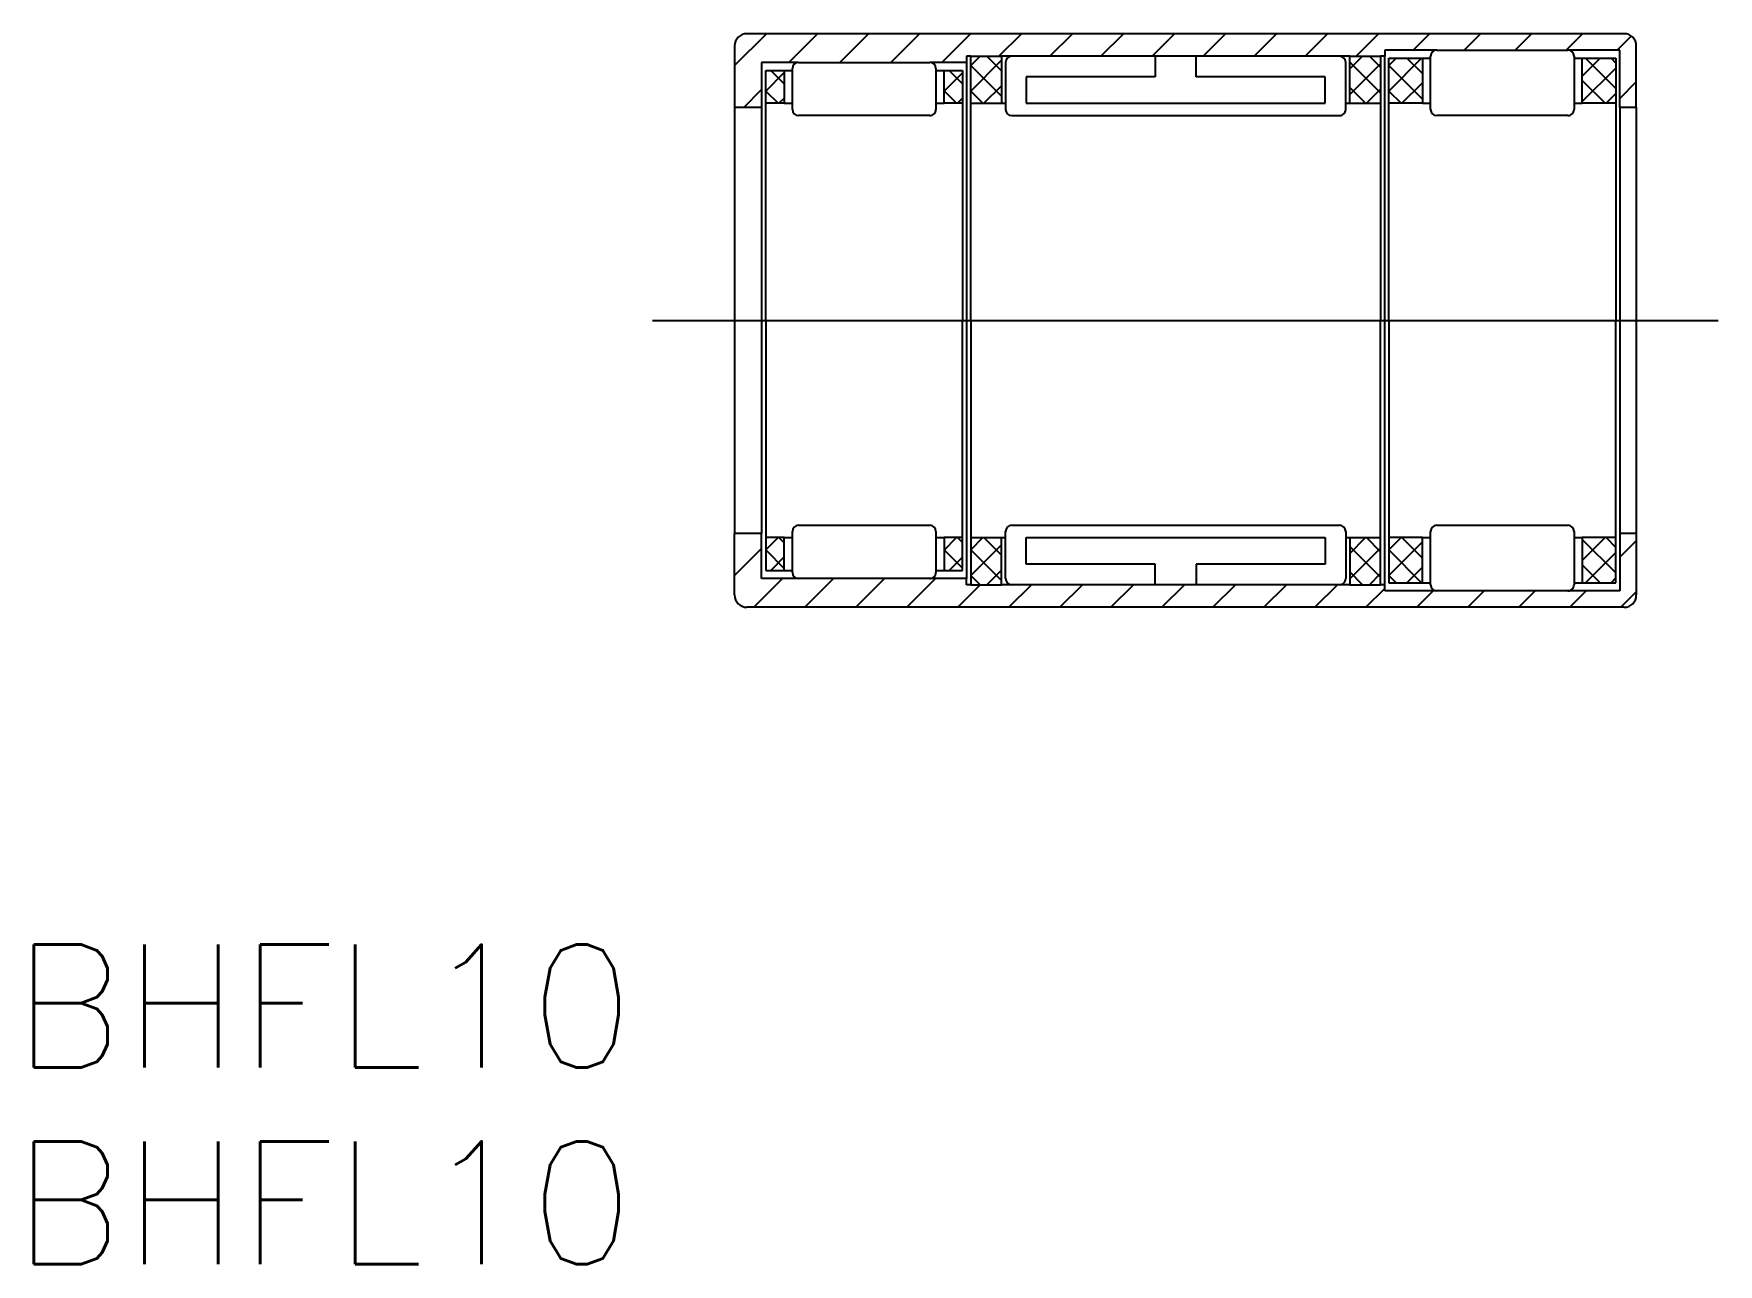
# Model space of a CAD drawing. Extents: x -17.1 to 24, y -23 to 7.
import ezdxf

# ---------------------------------------------------------------- set-up
doc = ezdxf.new("R2010")
doc.units = 0
doc.linetypes.add('CENTER', pattern=[50.8, 31.75, -6.35, 6.35, -6.35])
doc.linetypes.add('DASHED', pattern=[19.05, 12.7, -6.35])
doc.layers.get('0').update_dxf_attribs({"linetype": 'CONTINUOUS'})
doc.layers.add('CENTER', color=1, linetype='CENTER')
doc.styles.get("Standard").update_dxf_attribs({"font": 'txt.shx', "height": 3, "bigfont": 'bigfont.shx'})

msp = doc.modelspace()

# ---------------------------------------------------------------- linework, layer by layer
at = {"color": 3, "linetype": 'CONTINUOUS'}
for p, q in [((0, 6.22254), (0.77746, 7)), ((1.321968, 6.3), (2.021968, 7)), ((2.566476, 6.3), (3.266476, 7)), ((3.810984, 6.3), (4.510984, 7)), ((5.055492, 6.3), (5.755492, 7)), ((6.45, 6.45), (7, 7)), ((7.694508, 6.45), (8.244508, 7)), ((8.939016, 6.45), (9.489016, 7)), ((10.183524, 6.45), (10.733524, 7)), ((11.428032, 6.45), (11.978032, 7)), ((12.67254, 6.45), (13.22254, 7)), ((13.917048, 6.45), (14.467048, 7)), ((15.161556, 6.45), (15.711556, 7)), ((16.556063, 6.6), (16.956063, 7)), ((17.800571, 6.6), (18.200571, 7)), ((19.045079, 6.6), (19.445079, 7)), ((20.289587, 6.6), (20.689587, 7)), ((21.534095, 6.6), (21.876605, 6.942509)), ((5.76, 6.22254), (5.98746, 6.45)), ((5.76, 5.600286), (6.51, 6.350286)), ((6.51, 5.47254), (5.76, 6.22254)), ((6.51, 6.094794), (6.154794, 6.45)), ((15.01, 6.13873), (15.32127, 6.45)), ((15.76, 5.556349), (15.01, 6.306349)), ((15.01, 5.516476), (15.76, 6.266476)), ((15.76, 6.178603), (15.488603, 6.45)), ((15.96, 5.600286), (16.759714, 6.4)), ((15.96, 6.22254), (16.13746, 6.4)), ((15.96, 6.22254), (16.78, 5.40254)), ((16.404794, 6.4), (16.78, 6.024794)), ((20.68, 5.964508), (21.115492, 6.4)), ((20.760571, 6.4), (21.5, 5.660571)), ((21.382825, 6.4), (21.5, 6.282825)), ((0.76, 5.600286), (1.21, 6.050286)), ((0.88254, 6.1), (1.21, 5.77254)), ((5.11, 5.594508), (5.56, 6.044508)), ((5.238317, 6.1), (5.56, 5.778317)), ((16.281968, 5.3), (16.78, 5.798032)), ((20.68, 5.342254), (21.5, 6.162254)), ((20.68, 5.858317), (21.238317, 5.3)), ((21.6, 5.421397), (22, 5.821397)), ((0.221968, 5.2), (0.66, 5.638032)), ((0.76, 5.600286), (1.060286, 5.3)), ((1.081968, 5.3), (1.21, 5.428032)), ((5.11, 5.606063), (5.416063, 5.3)), ((5.437746, 5.3), (5.56, 5.422254)), ((6.060286, 5.3), (5.76, 5.600286)), ((6.081968, 5.3), (6.51, 5.728032)), ((15.394095, 5.3), (15.01, 5.684095)), ((15.415778, 5.3), (15.76, 5.644222)), ((15.96, 5.600286), (16.260286, 5.3)), ((21.26, 5.3), (21.5, 5.54)), ((0.76, -5.600286), (1.060286, -5.3)), ((1.081968, -5.3), (1.21, -5.428032)), ((5.11, -5.606063), (5.416063, -5.3)), ((5.437746, -5.3), (5.56, -5.422254)), ((5.76, -5.600286), (6.060286, -5.3)), ((6.51, -5.728032), (6.081968, -5.3)), ((15.01, -5.684095), (15.394095, -5.3)), ((15.76, -5.644222), (15.415778, -5.3)), ((15.96, -5.600286), (16.260286, -5.3)), ((16.281968, -5.3), (16.78, -5.798032)), ((20.68, -5.858317), (21.238317, -5.3)), ((20.68, -5.342254), (21.5, -6.162254)), ((21.26, -5.3), (21.5, -5.54)), ((0, -6.22254), (0.66, -5.56254)), ((0.76, -5.600286), (1.21, -6.050286)), ((5.11, -5.594508), (5.56, -6.044508)), ((5.76, -6.22254), (6.51, -5.47254)), ((6.51, -6.350286), (5.76, -5.600286)), ((15.76, -6.266476), (15.01, -5.516476)), ((15.01, -6.306349), (15.76, -5.556349)), ((15.96, -6.22254), (16.78, -5.40254)), ((15.96, -5.600286), (16.759714, -6.4)), ((20.760571, -6.4), (21.5, -5.660571)), ((21.6, -5.779175), (22, -5.379175)), ((0.88254, -6.1), (1.21, -5.77254)), ((5.238317, -6.1), (5.56, -5.778317)), ((6.154794, -6.45), (6.51, -6.094794)), ((15.32127, -6.45), (15.01, -6.13873)), ((16.404794, -6.4), (16.78, -6.024794)), ((20.68, -5.964508), (21.115492, -6.4)), ((0.467048, -7), (1.167048, -6.3)), ((1.711556, -7), (2.411556, -6.3)), ((2.956063, -7), (3.656063, -6.3)), ((4.200571, -7), (4.900571, -6.3)), ((5.445079, -7), (5.995079, -6.45)), ((5.98746, -6.45), (5.76, -6.22254)), ((6.689587, -7), (7.239587, -6.45)), ((7.934095, -7), (8.484095, -6.45)), ((9.178603, -7), (9.728603, -6.45)), ((10.423111, -7), (10.973111, -6.45)), ((11.667619, -7), (12.217619, -6.45)), ((12.912127, -7), (13.462127, -6.45)), ((14.156635, -7), (14.706635, -6.45)), ((15.401143, -7), (15.86, -6.541143)), ((15.488603, -6.45), (15.76, -6.178603)), ((15.96, -6.22254), (16.13746, -6.4)), ((21.382825, -6.4), (21.5, -6.282825)), ((16.645651, -7), (17.045651, -6.6)), ((17.890159, -7), (18.290159, -6.6)), ((19.134667, -7), (19.534667, -6.6)), ((20.379175, -7), (20.779175, -6.6)), ((21.623683, -7), (22, -6.623683))]:
    msp.add_line(p, q, dxfattribs=at)
at = {"color": 7, "linetype": 'CONTINUOUS'}
for p, q in [((21.7, 7), (0.3, 7)), ((0, 6.7), (0, 5.2)), ((15.86, 6.6), (15.86, 6.45)), ((17.13, 6.6), (15.86, 6.6)), ((17.13, 6.6), (20.33, 6.6)), ((21.6, 6.6), (20.33, 6.6)), ((21.6, 5.2), (21.6, 6.6)), ((22, 5.2), (22, 6.7)), ((0.66, 6.3), (0.66, 5.2)), ((1.56, 6.3), (0.66, 6.3)), ((1.56, 6.3), (4.76, 6.3)), ((5.66, 6.3), (4.76, 6.3)), ((5.66, 6.45), (5.66, 6.3)), ((5.76, 6.45), (5.66, 6.45)), ((5.66, 6.3), (5.66, -6.3)), ((5.76, 0), (5.76, 6.45)), ((5.76, 6.45), (6.51, 6.45)), ((5.76, 5.3), (5.76, 6.45)), ((5.76, 6.45), (6.51, 6.45)), ((6.51, 6.45), (6.51, 5.3)), ((6.51, 6.45), (6.51, 5.3)), ((6.76, 6.45), (6.51, 6.45)), ((6.61, 6.3), (6.61, 5.15)), ((14.76, 6.45), (6.76, 6.45)), ((15.01, 6.45), (14.76, 6.45)), ((14.91, 5.15), (14.91, 6.3)), ((15.01, 5.3), (15.01, 6.45)), ((15.01, 6.45), (15.76, 6.45)), ((15.01, 5.3), (15.01, 6.45)), ((15.01, 6.45), (15.76, 6.45)), ((15.76, 6.45), (15.76, 0)), ((15.76, 6.45), (15.76, 5.3)), ((15.86, 6.45), (15.76, 6.45)), ((15.86, -6.45), (15.86, 6.45)), ((15.96, 5.3), (15.96, 6.4)), ((15.96, 6.4), (16.78, 6.4)), ((15.96, 0), (15.96, 6.4)), ((15.96, 6.4), (16.98, 6.4)), ((16.78, 6.4), (16.78, 5.3)), ((16.98, 5.15), (16.98, 6.45)), ((20.48, 6.45), (20.48, 5.15)), ((20.48, 6.4), (21.5, 6.4)), ((20.68, 5.3), (20.68, 6.4)), ((20.68, 6.4), (21.5, 6.4)), ((21.5, 6.4), (21.5, 5.3)), ((21.5, 6.4), (21.5, 0)), ((0.76, 5.3), (0.76, 6.1)), ((0.76, 6.1), (1.21, 6.1)), ((0.76, 0), (0.76, 6.1)), ((0.76, 6.1), (1.41, 6.1)), ((1.21, 6.1), (1.21, 5.3)), ((1.41, 5.15), (1.41, 6.15)), ((4.91, 6.15), (4.91, 5.15)), ((4.91, 6.1), (5.56, 6.1)), ((5.11, 5.3), (5.11, 6.1)), ((5.11, 6.1), (5.56, 6.1)), ((5.56, 6.1), (5.56, 5.3)), ((5.56, 6.1), (5.56, 0)), ((0, 5.2), (0, -5.2)), ((0.66, 5.2), (0, 5.2)), ((0.66, 5.2), (0.66, -5.2)), ((1.21, 5.3), (0.76, 5.3)), ((1.21, 5.3), (1.41, 5.3)), ((4.76, 5), (1.56, 5)), ((4.91, 5.3), (5.11, 5.3)), ((5.56, 5.3), (5.11, 5.3)), ((5.76, 5.3), (6.51, 5.3)), ((6.51, 5.3), (6.61, 5.3)), ((6.76, 5), (14.76, 5)), ((14.91, 5.3), (15.01, 5.3)), ((15.01, 5.3), (15.76, 5.3)), ((16.78, 5.3), (15.96, 5.3)), ((16.78, 5.3), (16.98, 5.3)), ((20.33, 5), (17.13, 5)), ((20.48, 5.3), (20.68, 5.3)), ((21.5, 5.3), (20.68, 5.3)), ((21.6, 5.2), (21.6, -5.2)), ((22, 5.2), (21.6, 5.2)), ((22, 5.2), (22, -5.2)), ((0.76, 0), (0.76, -6.1)), ((5.56, -6.1), (5.56, 0)), ((5.76, 0), (5.76, -6.45)), ((15.76, -6.45), (15.76, 0)), ((15.96, 0), (15.96, -6.4)), ((21.5, -6.4), (21.5, 0)), ((0.66, -5.2), (0, -5.2)), ((0, -6.7), (0, -5.2)), ((0.66, -6.3), (0.66, -5.2)), ((0.76, -5.3), (0.76, -6.1)), ((1.21, -5.3), (0.76, -5.3)), ((1.21, -6.1), (1.21, -5.3)), ((1.21, -5.3), (1.41, -5.3)), ((1.41, -6.15), (1.41, -5.15)), ((1.56, -5), (4.76, -5)), ((4.91, -5.15), (4.91, -6.15)), ((4.91, -5.3), (5.11, -5.3)), ((5.11, -5.3), (5.11, -6.1)), ((5.56, -5.3), (5.11, -5.3)), ((5.56, -6.1), (5.56, -5.3)), ((5.76, -5.3), (5.76, -6.45)), ((5.76, -5.3), (6.51, -5.3)), ((6.51, -6.45), (6.51, -5.3)), ((6.51, -6.45), (6.51, -5.3)), ((6.51, -5.3), (6.61, -5.3)), ((6.61, -6.3), (6.61, -5.15)), ((6.76, -5), (14.76, -5)), ((14.91, -5.15), (14.91, -6.3)), ((14.91, -5.3), (15.01, -5.3)), ((15.01, -5.3), (15.01, -6.45)), ((15.01, -5.3), (15.76, -5.3)), ((15.01, -5.3), (15.01, -6.45)), ((15.76, -6.45), (15.76, -5.3)), ((15.96, -5.3), (15.96, -6.4)), ((16.78, -5.3), (15.96, -5.3)), ((16.78, -6.4), (16.78, -5.3)), ((16.78, -5.3), (16.98, -5.3)), ((16.98, -6.45), (16.98, -5.15)), ((17.13, -5), (20.33, -5)), ((20.48, -5.15), (20.48, -6.45)), ((20.48, -5.3), (20.68, -5.3)), ((20.68, -5.3), (20.68, -6.4)), ((21.5, -5.3), (20.68, -5.3)), ((21.5, -6.4), (21.5, -5.3)), ((22, -5.2), (21.6, -5.2)), ((21.6, -5.2), (21.6, -6.6)), ((22, -5.2), (22, -6.7)), ((0.76, -6.1), (1.21, -6.1)), ((0.76, -6.1), (1.41, -6.1)), ((4.91, -6.1), (5.56, -6.1)), ((5.11, -6.1), (5.56, -6.1)), ((1.56, -6.3), (0.66, -6.3)), ((4.76, -6.3), (1.56, -6.3)), ((5.66, -6.3), (4.76, -6.3)), ((5.66, -6.45), (5.66, -6.3)), ((5.76, -6.45), (5.66, -6.45)), ((5.76, -6.45), (6.51, -6.45)), ((5.76, -6.45), (6.51, -6.45)), ((6.76, -6.45), (6.51, -6.45)), ((14.76, -6.45), (6.76, -6.45)), ((15.01, -6.45), (14.76, -6.45)), ((15.01, -6.45), (15.76, -6.45)), ((15.01, -6.45), (15.76, -6.45)), ((15.86, -6.45), (15.76, -6.45)), ((15.86, -6.6), (15.86, -6.45)), ((15.96, -6.4), (16.78, -6.4)), ((15.96, -6.4), (16.98, -6.4)), ((20.48, -6.4), (21.5, -6.4)), ((20.68, -6.4), (21.5, -6.4)), ((17.13, -6.6), (15.86, -6.6)), ((20.33, -6.6), (17.13, -6.6)), ((21.6, -6.6), (20.33, -6.6)), ((21.7, -7), (0.3, -7))]:
    msp.add_line(p, q, dxfattribs=at)
at = {"color": 3, "linetype": 'DASHED'}
for p, q in [((10.26, 6.45), (10.26, 5.95)), ((11.26, 5.95), (11.26, 6.45)), ((10.26, 5.95), (7.11, 5.95)), ((7.11, 5.95), (7.11, 5.3)), ((14.41, 5.95), (11.26, 5.95)), ((14.41, 5.3), (14.41, 5.95)), ((7.11, 5.3), (14.41, 5.3)), ((7.11, -5.95), (7.11, -5.3)), ((7.11, -5.3), (14.41, -5.3)), ((14.41, -5.3), (14.41, -5.95)), ((10.26, -5.95), (7.11, -5.95)), ((10.26, -6.45), (10.26, -5.95)), ((14.41, -5.95), (11.26, -5.95)), ((11.26, -5.95), (11.26, -6.45))]:
    msp.add_line(p, q, dxfattribs=at)
at = {"color": 7, "linetype": 'CONTINUOUS'}
for centre, radius, start, end in [((0.3, 6.7), 0.3, 89.999921, 179.999841), ((21.7, 6.7), 0.3, 0, 89.999921), ((17.13, 6.45), 0.15, 89.999921, 179.999841), ((20.33, 6.45), 0.15, 0, 89.999921), ((1.56, 6.15), 0.15, 89.999921, 179.999841), ((4.76, 6.15), 0.15, 0, 89.999921), ((6.76, 6.3), 0.15, 89.999921, 179.999841), ((14.76, 6.3), 0.15, 0, 89.999921), ((1.56, 5.15), 0.15, 179.999841, 269.999762), ((4.76, 5.15), 0.15, 269.999762, 0), ((6.76, 5.15), 0.15, 179.999841, 269.999762), ((14.76, 5.15), 0.15, 269.999762, 0), ((17.13, 5.15), 0.15, 179.999841, 269.999762), ((20.33, 5.15), 0.15, 269.999762, 0), ((1.56, -5.15), 0.15, 89.999921, 179.999841), ((4.76, -5.15), 0.15, 0, 89.999921), ((6.76, -5.15), 0.15, 89.999921, 179.999841), ((14.76, -5.15), 0.15, 0, 89.999921), ((17.13, -5.15), 0.15, 89.999921, 179.999841), ((20.33, -5.15), 0.15, 0, 89.999921), ((1.56, -6.15), 0.15, 179.999841, 269.999762), ((4.76, -6.15), 0.15, 269.999762, 0), ((6.76, -6.3), 0.15, 179.999841, 269.999762), ((14.76, -6.3), 0.15, 269.999762, 0), ((17.13, -6.45), 0.15, 179.999841, 269.999762), ((20.33, -6.45), 0.15, 269.999762, 0), ((0.3, -6.7), 0.3, 179.999841, 269.999762), ((21.7, -6.7), 0.3, 269.999762, 0)]:
    msp.add_arc(centre, radius, start, end, dxfattribs=at)
at = {"layer": 'CENTER', "color": 1, "linetype": 'CENTER'}
msp.add_line((-2, 0), (24, 0), dxfattribs=at)

# ---------------------------------------------------------------- texts
at = {"color": 7, "linetype": 'CONTINUOUS'}
for p in [(-17.614671, -18.233844), (-17.614671, -23.037066)]:
    msp.add_text('BHFL10', height=3, dxfattribs=at).set_placement(p)

doc.saveas('drawing.dxf')
